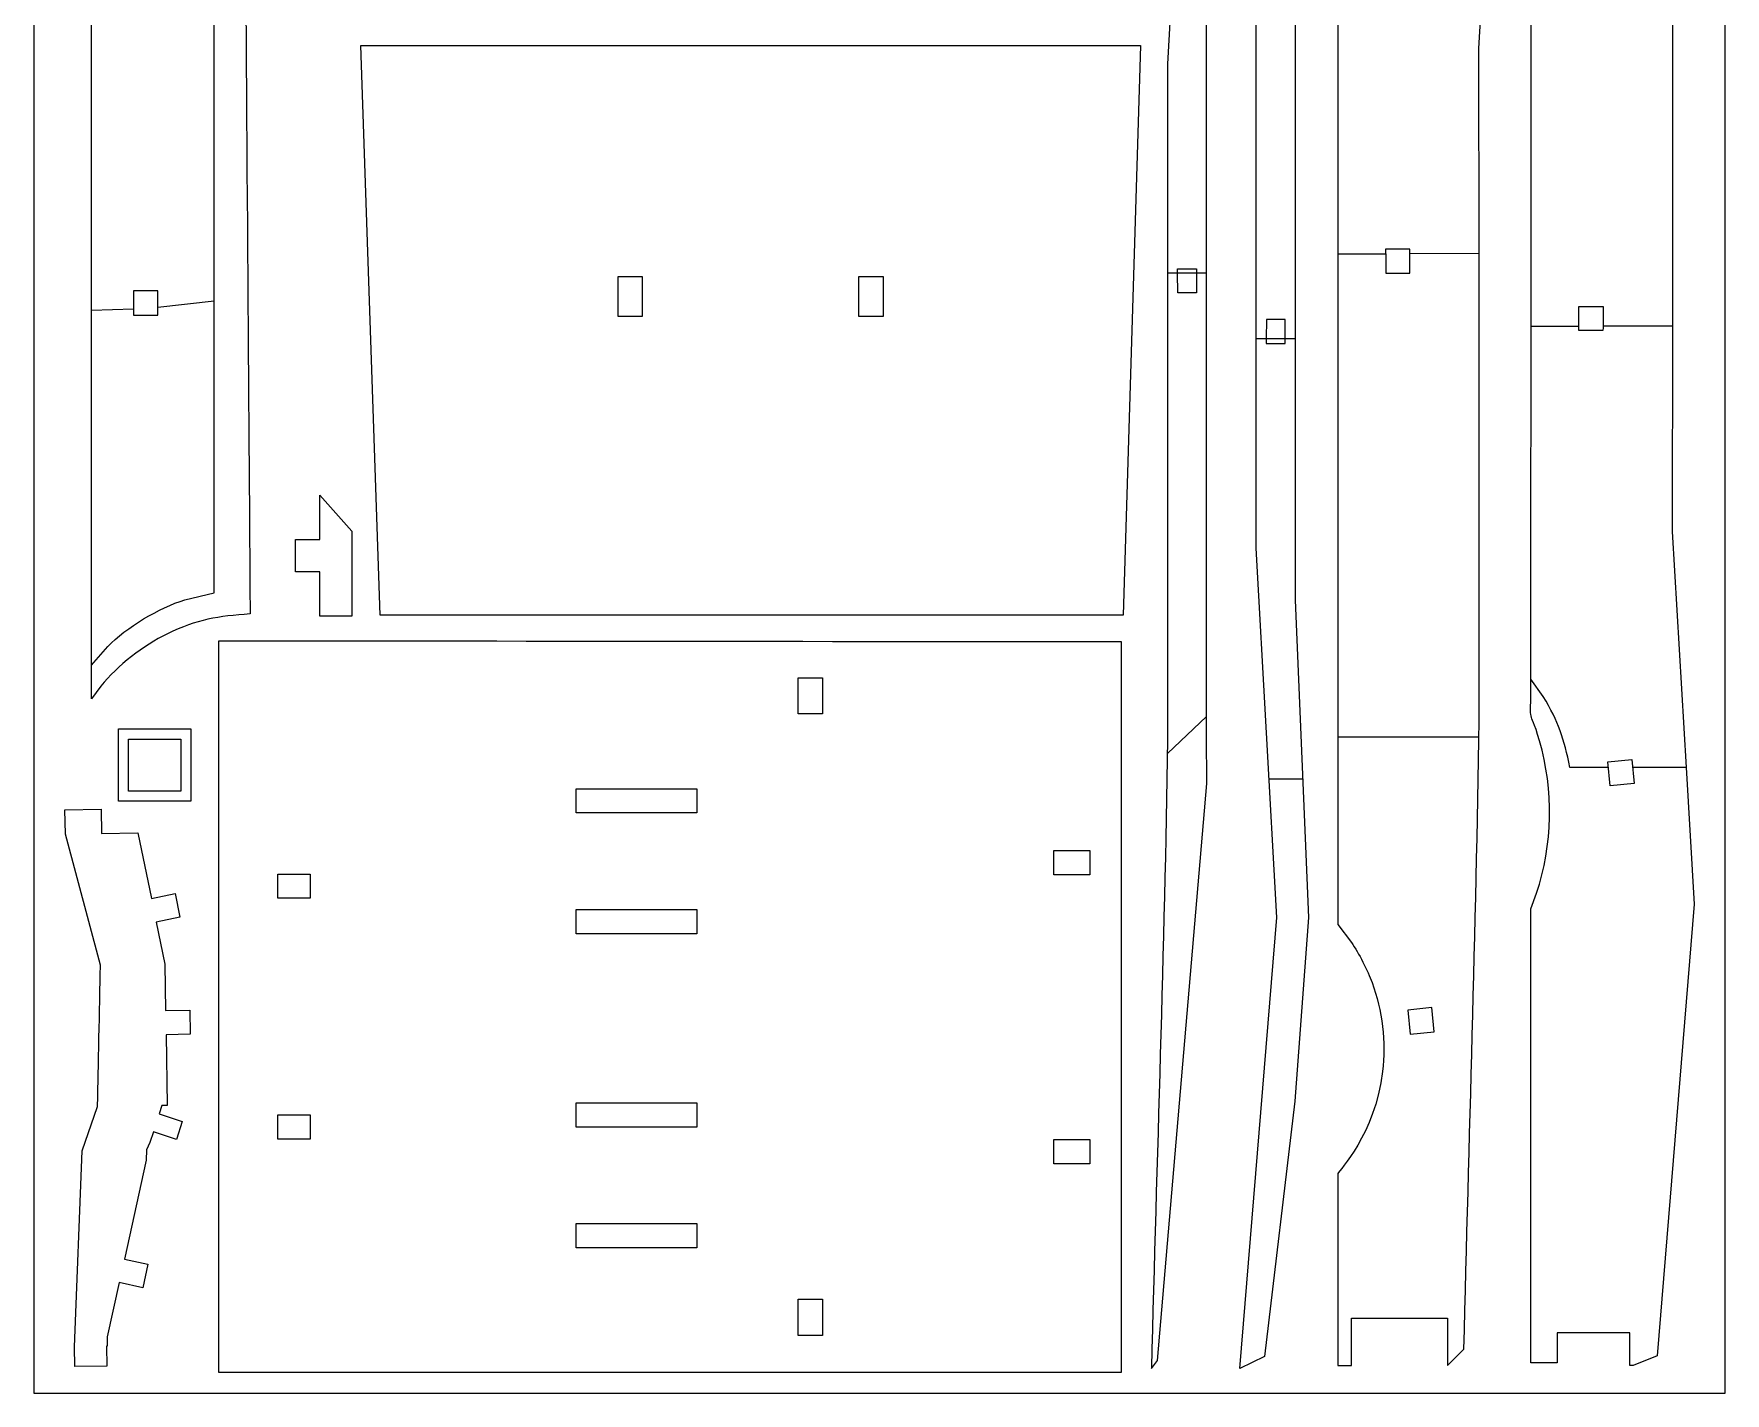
# Model space of a CAD drawing. Header units: centimetres. Extents: x -91 to 54, y -26 to 4.
# Drawn here: x -90.89 to -69.89, y -25.55 to -8.67 of the extents above; entities that cross this region are included whole.
import ezdxf

# ---------------------------------------------------------------- set-up
doc = ezdxf.new("R2010")
doc.units = ezdxf.units.CM
doc.header["$MEASUREMENT"] = 0
doc.layers.add('Camada 1', color=7, linetype='Continuous')

msp = doc.modelspace()

# ---------------------------------------------------------------- linework, layer by layer
at = {"layer": 'Camada 1', "color": 1, "lineweight": 0}
msp.add_lwpolyline([(-90.88543, -25.54968), (-69.88543, -25.54968), (-69.88543, 4.15032), (-90.88543, 4.15032), (-90.88543, -25.54968)], close=True, dxfattribs=at)
at = {"layer": 'Camada 1', "lineweight": 9}
for points, knots in [([(-73.91967, 1.10245), (-73.91967, 1.10245), (-73.86084, 1.10245), (-73.86084, 1.10245), (-73.86084, 1.10245), (-73.65708, 1.10245), (-73.4697, 1.10245), (-73.4697, 1.10245), (-73.4697, 1.10245), (-73.4697, 1.10245), (-73.4697, 1.50562), (-73.4697, 1.50562), (-73.4697, 1.50562), (-73.4697, 1.50562), (-73.42849, 1.50562), (-73.42849, 1.50562), (-73.42849, 1.50562), (-73.42849, 1.50562), (-73.13154, 1.38852), (-73.13154, 1.38852), (-73.13154, 1.38852), (-73.13154, 1.38852), (-72.66955, -4.2242), (-72.66955, -4.2242), (-72.66955, -4.2242), (-72.66955, -4.2242), (-72.76817, -5.91924), (-72.76817, -5.91924), (-72.76817, -5.91924), (-72.76817, -5.91924), (-72.94199, -8.85168), (-72.94199, -8.85168), (-72.94199, -8.85168), (-72.94199, -8.85168), (-72.94009, -11.39963), (-72.94009, -11.39963), (-72.94009, -11.39963), (-72.94009, -11.39963), (-72.94007, -17.19883), (-72.94007, -17.19883), (-72.94007, -17.19883), (-72.97923, -19.79589), (-73.06597, -22.40611), (-73.1288, -25.00505), (-73.1288, -25.00505), (-73.1288, -25.00505), (-73.33266, -25.20498), (-73.33266, -25.20498), (-73.33266, -25.20498), (-73.33266, -25.20498), (-73.33266, -24.61714), (-73.33266, -24.61714), (-73.33266, -24.61714), (-73.33266, -24.61714), (-73.57509, -24.61714), (-73.84133, -24.61714), (-73.84133, -24.61714), (-73.84133, -24.61714), (-73.90015, -24.61714), (-73.90015, -24.61714), (-73.90015, -24.61714), (-74.20755, -24.61714), (-74.52516, -24.61714), (-74.52516, -24.61714), (-74.52516, -24.61714), (-74.52516, -24.61714), (-74.52516, -25.20498), (-74.52516, -25.20498), (-74.52516, -25.20498), (-74.52516, -25.20498), (-74.69313, -25.20498), (-74.69313, -25.20498), (-74.69313, -25.20498), (-74.69313, -25.20498), (-74.69313, -22.81996), (-74.69313, -22.81996), (-74.69313, -22.81996), (-74.68256, -22.78858), (-74.23154, -22.33826), (-74.1386, -21.55448), (-74.1386, -21.55448), (-74.09555, -21.19144), (-74.14266, -20.79398), (-74.2694, -20.45106), (-74.2694, -20.45106), (-74.32369, -20.30413), (-74.43663, -20.08292), (-74.52377, -19.95276), (-74.52377, -19.95276), (-74.52377, -19.95276), (-74.69313, -19.72952), (-74.69313, -19.72952), (-74.69313, -19.72952), (-74.69682, -15.49231), (-74.69522, -11.25477), (-74.69722, -7.01658), (-74.69722, -7.01658), (-74.70021, -6.344), (-74.72722, -6.72466), (-74.5899, -6.24944), (-74.5899, -6.24944), (-74.41462, -5.64279), (-74.42426, -4.95485), (-74.628, -4.35685), (-74.628, -4.35685), (-74.628, -4.35685), (-74.69923, -4.16464), (-74.69923, -4.16464), (-74.69923, -4.16464), (-74.69923, -4.16464), (-74.69923, 1.47203), (-74.69923, 1.47203), (-74.69923, 1.47203), (-74.69923, 1.47203), (-74.36964, 1.47203), (-74.36964, 1.47203), (-74.36964, 1.47203), (-74.36964, 1.47203), (-74.36964, 1.10245), (-74.36964, 1.10245), (-74.36964, 1.10245), (-74.36964, 1.10245), (-74.14466, 1.10245), (-73.91967, 1.10245)], [0, 0, 0, 0, 0.03125, 0.03125, 0.03125, 0.03125, 0.0625, 0.0625, 0.0625, 0.0625, 0.09375, 0.09375, 0.09375, 0.09375, 0.125, 0.125, 0.125, 0.125, 0.15625, 0.15625, 0.15625, 0.15625, 0.1875, 0.1875, 0.1875, 0.1875, 0.21875, 0.21875, 0.21875, 0.21875, 0.25, 0.25, 0.25, 0.25, 0.28125, 0.28125, 0.28125, 0.28125, 0.3125, 0.3125, 0.3125, 0.3125, 0.34375, 0.34375, 0.34375, 0.34375, 0.375, 0.375, 0.375, 0.375, 0.40625, 0.40625, 0.40625, 0.40625, 0.4375, 0.4375, 0.4375, 0.4375, 0.46875, 0.46875, 0.46875, 0.46875, 0.5, 0.5, 0.5, 0.5, 0.53125, 0.53125, 0.53125, 0.53125, 0.5625, 0.5625, 0.5625, 0.5625, 0.59375, 0.59375, 0.59375, 0.59375, 0.625, 0.625, 0.625, 0.625, 0.65625, 0.65625, 0.65625, 0.65625, 0.6875, 0.6875, 0.6875, 0.6875, 0.71875, 0.71875, 0.71875, 0.71875, 0.75, 0.75, 0.75, 0.75, 0.78125, 0.78125, 0.78125, 0.78125, 0.8125, 0.8125, 0.8125, 0.8125, 0.84375, 0.84375, 0.84375, 0.84375, 0.875, 0.875, 0.875, 0.875, 0.90625, 0.90625, 0.90625, 0.90625, 0.9375, 0.9375, 0.9375, 0.9375, 1, 1, 1, 1]), ([(-71.47897, 0.91776), (-71.47897, 0.91776), (-71.5378, 0.91776), (-71.5378, 0.91776), (-71.5378, 0.91776), (-71.83294, 0.91776), (-72.12517, 0.91776), (-72.12517, 0.91776), (-72.12517, 0.91776), (-72.12517, 0.91776), (-72.12517, 1.50561), (-72.12517, 1.50561), (-72.12517, 1.50561), (-72.12517, 1.50561), (-72.29315, 1.50561), (-72.29315, 1.50561), (-72.29315, 1.50561), (-72.29315, 1.50561), (-72.29315, -0.8794), (-72.29315, -0.8794), (-72.29315, -0.8794), (-72.28257, -0.91079), (-71.83155, -1.36111), (-71.73861, -2.1449), (-71.73861, -2.1449), (-71.69556, -2.50793), (-71.74268, -2.90538), (-71.86941, -3.24831), (-71.86941, -3.24831), (-71.9237, -3.39525), (-72.03664, -3.61645), (-72.12379, -3.74662), (-72.12379, -3.74662), (-72.12379, -3.74662), (-72.29315, -3.96985), (-72.29315, -3.96985), (-72.29315, -3.96985), (-72.29684, -8.20706), (-72.29524, -12.44458), (-72.29723, -16.68278), (-72.29723, -16.68278), (-72.30023, -17.35537), (-72.32723, -16.97471), (-72.18993, -17.44993), (-72.18993, -17.44993), (-72.01463, -18.05658), (-72.02427, -18.74451), (-72.22801, -19.34252), (-72.22801, -19.34252), (-72.22801, -19.34252), (-72.29924, -19.53473), (-72.29924, -19.53473), (-72.29924, -19.53473), (-72.29924, -19.53473), (-72.29924, -25.17142), (-72.29924, -25.17142), (-72.29924, -25.17142), (-72.29924, -25.17142), (-71.96966, -25.17142), (-71.96966, -25.17142), (-71.96966, -25.17142), (-71.96966, -25.17142), (-71.96966, -24.80182), (-71.96966, -24.80182), (-71.96966, -24.80182), (-71.96966, -24.80182), (-71.75669, -24.80182), (-71.53795, -24.80182), (-71.53795, -24.80182), (-71.53795, -24.80182), (-71.47914, -24.80182), (-71.47914, -24.80182), (-71.47914, -24.80182), (-71.26843, -24.80182), (-71.0697, -24.80182), (-71.0697, -24.80182), (-71.0697, -24.80182), (-71.0697, -24.80182), (-71.0697, -25.20498), (-71.0697, -25.20498), (-71.0697, -25.20498), (-71.0697, -25.20498), (-71.02852, -25.20498), (-71.02852, -25.20498), (-71.02852, -25.20498), (-71.02852, -25.20498), (-70.73155, -25.08789), (-70.73155, -25.08789), (-70.73155, -25.08789), (-70.73155, -25.08789), (-70.26956, -19.47516), (-70.26956, -19.47516), (-70.26956, -19.47516), (-70.26956, -19.47516), (-70.36819, -17.78015), (-70.36819, -17.78015), (-70.36819, -17.78015), (-70.36819, -17.78015), (-70.54201, -14.8477), (-70.54201, -14.8477), (-70.54201, -14.8477), (-70.54201, -14.8477), (-70.54009, -12.29972), (-70.54009, -12.29972), (-70.54009, -12.29972), (-70.54009, -12.29972), (-70.54008, -6.50053), (-70.54008, -6.50053), (-70.54008, -6.50053), (-70.57923, -3.9035), (-70.666, -1.29325), (-70.72881, 1.30568), (-70.72881, 1.30568), (-70.72881, 1.30568), (-70.93269, 1.50561), (-70.93269, 1.50561), (-70.93269, 1.50561), (-70.93269, 1.50561), (-70.93269, 0.91776), (-70.93269, 0.91776), (-70.93269, 0.91776), (-70.93269, 0.91776), (-71.1984, 0.91776), (-71.47897, 0.91776)], [0, 0, 0, 0, 0.03125, 0.03125, 0.03125, 0.03125, 0.0625, 0.0625, 0.0625, 0.0625, 0.09375, 0.09375, 0.09375, 0.09375, 0.125, 0.125, 0.125, 0.125, 0.15625, 0.15625, 0.15625, 0.15625, 0.1875, 0.1875, 0.1875, 0.1875, 0.21875, 0.21875, 0.21875, 0.21875, 0.25, 0.25, 0.25, 0.25, 0.28125, 0.28125, 0.28125, 0.28125, 0.3125, 0.3125, 0.3125, 0.3125, 0.34375, 0.34375, 0.34375, 0.34375, 0.375, 0.375, 0.375, 0.375, 0.40625, 0.40625, 0.40625, 0.40625, 0.4375, 0.4375, 0.4375, 0.4375, 0.46875, 0.46875, 0.46875, 0.46875, 0.5, 0.5, 0.5, 0.5, 0.53125, 0.53125, 0.53125, 0.53125, 0.5625, 0.5625, 0.5625, 0.5625, 0.59375, 0.59375, 0.59375, 0.59375, 0.625, 0.625, 0.625, 0.625, 0.65625, 0.65625, 0.65625, 0.65625, 0.6875, 0.6875, 0.6875, 0.6875, 0.71875, 0.71875, 0.71875, 0.71875, 0.75, 0.75, 0.75, 0.75, 0.78125, 0.78125, 0.78125, 0.78125, 0.8125, 0.8125, 0.8125, 0.8125, 0.84375, 0.84375, 0.84375, 0.84375, 0.875, 0.875, 0.875, 0.875, 0.90625, 0.90625, 0.90625, 0.90625, 0.9375, 0.9375, 0.9375, 0.9375, 1, 1, 1, 1]), ([(-76.82561, 1.05361), (-76.82561, 1.05361), (-76.76679, 1.02476), (-76.76679, 1.02476), (-76.76679, 1.02476), (-76.72966, 1.00656), (-76.70344, 0.99371), (-76.70344, 0.99371), (-76.70344, 0.99371), (-76.70344, 0.99371), (-76.32814, -2.17435), (-76.32814, -2.17435), (-76.32814, -2.17435), (-76.32814, -2.17435), (-76.15907, -4.45794), (-76.15907, -4.45794), (-76.15907, -4.45794), (-76.15907, -4.45794), (-76.23263, -6.17305), (-76.23263, -6.17305), (-76.23263, -6.17305), (-76.23263, -6.17305), (-76.32633, -8.39844), (-76.32633, -8.39844), (-76.32633, -8.39844), (-76.32633, -8.39844), (-76.32633, -11.6411), (-76.32633, -11.6411), (-76.32633, -11.6411), (-76.32494, -13.75347), (-76.32702, -15.86604), (-76.32273, -17.9776), (-76.32273, -17.9776), (-76.32273, -17.9776), (-76.93549, -25.14424), (-76.93549, -25.14424), (-76.93549, -25.14424), (-76.93549, -25.14424), (-77.00935, -25.24432), (-77.00935, -25.24432), (-77.00935, -25.24432), (-76.94237, -22.64571), (-76.84936, -20.03394), (-76.80806, -17.43734), (-76.80806, -17.43734), (-76.80806, -17.43734), (-76.80989, -11.6411), (-76.80989, -11.6411), (-76.80989, -11.6411), (-76.80989, -11.6411), (-76.80989, -9.0411), (-76.80989, -9.0411), (-76.80989, -9.0411), (-76.80989, -9.0411), (-76.64846, -6.17305), (-76.64846, -6.17305), (-76.64846, -6.17305), (-76.64846, -6.17305), (-76.55156, -4.45794), (-76.55156, -4.45794), (-76.55156, -4.45794), (-76.55156, -4.45794), (-77.01184, 1.14495), (-77.01184, 1.14495), (-77.01184, 1.14495), (-77.01184, 1.14495), (-76.91175, 1.09586), (-76.82561, 1.05361)], [0, 0, 0, 0, 0.05555556, 0.05555556, 0.05555556, 0.05555556, 0.11111111, 0.11111111, 0.11111111, 0.11111111, 0.16666667, 0.16666667, 0.16666667, 0.16666667, 0.22222222, 0.22222222, 0.22222222, 0.22222222, 0.27777778, 0.27777778, 0.27777778, 0.27777778, 0.33333333, 0.33333333, 0.33333333, 0.33333333, 0.38888889, 0.38888889, 0.38888889, 0.38888889, 0.44444444, 0.44444444, 0.44444444, 0.44444444, 0.5, 0.5, 0.5, 0.5, 0.55555556, 0.55555556, 0.55555556, 0.55555556, 0.61111111, 0.61111111, 0.61111111, 0.61111111, 0.66666667, 0.66666667, 0.66666667, 0.66666667, 0.72222222, 0.72222222, 0.72222222, 0.72222222, 0.77777778, 0.77777778, 0.77777778, 0.77777778, 0.83333333, 0.83333333, 0.83333333, 0.83333333, 0.88888889, 0.88888889, 0.88888889, 0.88888889, 1, 1, 1, 1]), ([(-75.70963, -11.66487), (-75.70963, -11.66487), (-75.70965, -11.7237), (-75.70965, -11.7237), (-75.70965, -11.7237), (-75.7098, -12.17068), (-75.70989, -12.45825), (-75.70989, -12.45825), (-75.70989, -12.45825), (-75.70989, -12.45825), (-75.70989, -15.05826), (-75.70989, -15.05826), (-75.70989, -15.05826), (-75.70989, -15.05826), (-75.45155, -19.64141), (-75.45155, -19.64141), (-75.45155, -19.64141), (-75.45155, -19.64141), (-75.91182, -25.24432), (-75.91182, -25.24432), (-75.91182, -25.24432), (-75.91182, -25.24432), (-75.60343, -25.09306), (-75.60343, -25.09306), (-75.60343, -25.09306), (-75.60343, -25.09306), (-75.2281, -21.925), (-75.2281, -21.925), (-75.2281, -21.925), (-75.2281, -21.925), (-75.05904, -19.64141), (-75.05904, -19.64141), (-75.05904, -19.64141), (-75.05904, -19.64141), (-75.2263, -15.70091), (-75.2263, -15.70091), (-75.2263, -15.70091), (-75.2263, -15.70091), (-75.2263, -12.45825), (-75.2263, -12.45825), (-75.2263, -12.45825), (-75.22491, -10.34587), (-75.22702, -8.23332), (-75.22269, -6.12177), (-75.22269, -6.12177), (-75.22269, -6.12177), (-75.83548, 1.04488), (-75.83548, 1.04488), (-75.83548, 1.04488), (-75.83548, 1.04488), (-75.90933, 1.14495), (-75.90933, 1.14495), (-75.90933, 1.14495), (-75.84237, -1.45358), (-75.74908, -4.06549), (-75.70804, -6.66201), (-75.70804, -6.66201), (-75.70804, -6.66201), (-75.70915, -10.07761), (-75.70963, -11.66487)], [0, 0, 0, 0, 0.0625, 0.0625, 0.0625, 0.0625, 0.125, 0.125, 0.125, 0.125, 0.1875, 0.1875, 0.1875, 0.1875, 0.25, 0.25, 0.25, 0.25, 0.3125, 0.3125, 0.3125, 0.3125, 0.375, 0.375, 0.375, 0.375, 0.4375, 0.4375, 0.4375, 0.4375, 0.5, 0.5, 0.5, 0.5, 0.5625, 0.5625, 0.5625, 0.5625, 0.625, 0.625, 0.625, 0.625, 0.6875, 0.6875, 0.6875, 0.6875, 0.75, 0.75, 0.75, 0.75, 0.8125, 0.8125, 0.8125, 0.8125, 0.875, 0.875, 0.875, 0.875, 1, 1, 1, 1]), ([(-88.20925, -14.57509), (-88.20925, -14.57509), (-88.20966, -14.51626), (-88.20966, -14.51626), (-88.20966, -14.51626), (-88.2267, -12.10643), (-88.26167, -7.16427), (-88.27446, -5.35398), (-88.27446, -5.35398), (-88.27446, -5.35398), (-88.27487, -5.29516), (-88.27487, -5.29516), (-88.27487, -5.29516), (-88.27766, -4.90041), (-88.27929, -4.66999), (-88.27929, -4.66999), (-88.27929, -4.66999), (-89.08873, -4.51276), (-89.53636, -4.30047), (-90.1708, -3.77344), (-90.1708, -3.77344), (-90.1708, -3.77344), (-90.1708, -16.50774), (-90.1708, -16.50774), (-90.1708, -16.50774), (-90.1708, -16.64713), (-90.1708, -16.78653), (-90.1708, -16.92592), (-90.1708, -16.92592), (-90.1708, -16.92592), (-90.05425, -16.7718), (-90.05425, -16.7718), (-90.05425, -16.7718), (-89.83938, -16.50469), (-89.53268, -16.26973), (-89.22469, -16.11965), (-89.22469, -16.11965), (-88.86093, -15.94238), (-88.59346, -15.89947), (-88.20005, -15.87367), (-88.20005, -15.87367), (-88.20005, -15.87367), (-88.20363, -15.36951), (-88.20925, -14.57509)], [0, 0, 0, 0, 0.08333333, 0.08333333, 0.08333333, 0.08333333, 0.16666667, 0.16666667, 0.16666667, 0.16666667, 0.25, 0.25, 0.25, 0.25, 0.33333333, 0.33333333, 0.33333333, 0.33333333, 0.41666667, 0.41666667, 0.41666667, 0.41666667, 0.5, 0.5, 0.5, 0.5, 0.58333333, 0.58333333, 0.58333333, 0.58333333, 0.66666667, 0.66666667, 0.66666667, 0.66666667, 0.75, 0.75, 0.75, 0.75, 0.83333333, 0.83333333, 0.83333333, 0.83333333, 1, 1, 1, 1]), ([(-80.17219, -15.88699), (-80.17219, -15.88699), (-80.11336, -15.88699), (-80.11336, -15.88699), (-80.11336, -15.88699), (-78.56998, -15.88702), (-77.3602, -15.88705), (-77.3602, -15.88705), (-77.3602, -15.88705), (-77.3602, -15.88705), (-77.14476, -8.8123), (-77.14476, -8.8123), (-77.14476, -8.8123), (-77.14476, -8.8123), (-86.82609, -8.8123), (-86.82609, -8.8123), (-86.82609, -8.8123), (-86.82609, -8.8123), (-86.58614, -15.8869), (-86.58614, -15.8869), (-86.58614, -15.8869), (-86.58614, -15.8869), (-85.55044, -15.88693), (-84.17309, -15.88693), (-84.17309, -15.88693), (-84.17309, -15.88693), (-84.11427, -15.88693), (-84.11427, -15.88693), (-84.11427, -15.88693), (-82.89936, -15.88695), (-81.42984, -15.88699), (-80.17219, -15.88699)], [0, 0, 0, 0, 0.11111111, 0.11111111, 0.11111111, 0.11111111, 0.22222222, 0.22222222, 0.22222222, 0.22222222, 0.33333333, 0.33333333, 0.33333333, 0.33333333, 0.44444444, 0.44444444, 0.44444444, 0.44444444, 0.55555556, 0.55555556, 0.55555556, 0.55555556, 0.66666667, 0.66666667, 0.66666667, 0.66666667, 0.77777778, 0.77777778, 0.77777778, 0.77777778, 1, 1, 1, 1]), ([(-73.80056, -11.64305), (-73.80056, -11.64305), (-74.1005, -11.64305), (-74.1005, -11.64305), (-74.1005, -11.64305), (-74.10131, -11.54338), (-74.09888, -11.44257), (-74.10249, -11.34424), (-74.10249, -11.34424), (-74.10249, -11.34424), (-73.80253, -11.34424), (-73.80253, -11.34424), (-73.80253, -11.34424), (-73.79891, -11.44258), (-73.80136, -11.54339), (-73.80056, -11.64305)], [0, 0, 0, 0, 0.2, 0.2, 0.2, 0.2, 0.4, 0.4, 0.4, 0.4, 0.6, 0.6, 0.6, 0.6, 1, 1, 1, 1]), ([(-83.63039, -11.68105), (-83.63039, -11.68105), (-83.63039, -12.18102), (-83.63039, -12.18102), (-83.63039, -12.18102), (-83.63039, -12.18102), (-83.33041, -12.18102), (-83.33041, -12.18102), (-83.33041, -12.18102), (-83.33041, -12.18102), (-83.33041, -11.68105), (-83.33041, -11.68105), (-83.33041, -11.68105), (-83.33041, -11.68105), (-83.63039, -11.68105), (-83.63039, -11.68105)], [0, 0, 0, 0, 0.2, 0.2, 0.2, 0.2, 0.4, 0.4, 0.4, 0.4, 0.6, 0.6, 0.6, 0.6, 1, 1, 1, 1]), ([(-80.34046, -12.18102), (-80.34046, -12.18102), (-80.34046, -11.68105), (-80.34046, -11.68105), (-80.34046, -11.68105), (-80.34046, -11.68105), (-80.64045, -11.68105), (-80.64045, -11.68105), (-80.64045, -11.68105), (-80.64045, -11.68105), (-80.64045, -12.18102), (-80.64045, -12.18102), (-80.64045, -12.18102), (-80.64045, -12.18102), (-80.34046, -12.18102), (-80.34046, -12.18102)], [0, 0, 0, 0, 0.2, 0.2, 0.2, 0.2, 0.4, 0.4, 0.4, 0.4, 0.6, 0.6, 0.6, 0.6, 1, 1, 1, 1]), ([(-76.68369, -11.6411), (-76.68369, -11.6411), (-76.68209, -11.88447), (-76.68209, -11.88447), (-76.68209, -11.88447), (-76.68209, -11.88447), (-76.4484, -11.88447), (-76.4484, -11.88447), (-76.4484, -11.88447), (-76.4484, -11.88447), (-76.44995, -11.5857), (-76.44995, -11.5857), (-76.44995, -11.5857), (-76.44995, -11.5857), (-76.68369, -11.5857), (-76.68369, -11.5857), (-76.68369, -11.5857), (-76.68369, -11.5857), (-76.68369, -11.6411), (-76.68369, -11.6411)], [0, 0, 0, 0, 0.16666667, 0.16666667, 0.16666667, 0.16666667, 0.33333333, 0.33333333, 0.33333333, 0.33333333, 0.5, 0.5, 0.5, 0.5, 0.66666667, 0.66666667, 0.66666667, 0.66666667, 1, 1, 1, 1]), ([(-89.64689, -11.86188), (-89.64689, -11.86188), (-89.34681, -11.86188), (-89.34681, -11.86188), (-89.34681, -11.86188), (-89.34681, -11.86188), (-89.34694, -12.16184), (-89.34694, -12.16184), (-89.34694, -12.16184), (-89.34694, -12.16184), (-89.64689, -12.16184), (-89.64689, -12.16184), (-89.64689, -12.16184), (-89.64689, -12.16184), (-89.64689, -11.86188), (-89.64689, -11.86188)], [0, 0, 0, 0, 0.2, 0.2, 0.2, 0.2, 0.4, 0.4, 0.4, 0.4, 0.6, 0.6, 0.6, 0.6, 1, 1, 1, 1]), ([(-71.40059, -12.0563), (-71.40059, -12.0563), (-71.70053, -12.0563), (-71.70053, -12.0563), (-71.70053, -12.0563), (-71.70133, -12.15598), (-71.69889, -12.25679), (-71.7025, -12.35511), (-71.7025, -12.35511), (-71.7025, -12.35511), (-71.40254, -12.35511), (-71.40254, -12.35511), (-71.40254, -12.35511), (-71.39893, -12.25678), (-71.40137, -12.15597), (-71.40059, -12.0563)], [0, 0, 0, 0, 0.2, 0.2, 0.2, 0.2, 0.4, 0.4, 0.4, 0.4, 0.6, 0.6, 0.6, 0.6, 1, 1, 1, 1]), ([(-75.58368, -12.45825), (-75.58368, -12.45825), (-75.58208, -12.21486), (-75.58208, -12.21486), (-75.58208, -12.21486), (-75.58208, -12.21486), (-75.34837, -12.21486), (-75.34837, -12.21486), (-75.34837, -12.21486), (-75.34837, -12.21486), (-75.34995, -12.51365), (-75.34995, -12.51365), (-75.34995, -12.51365), (-75.34995, -12.51365), (-75.58368, -12.51365), (-75.58368, -12.51365), (-75.58368, -12.51365), (-75.58368, -12.51365), (-75.58368, -12.45825), (-75.58368, -12.45825)], [0, 0, 0, 0, 0.16666667, 0.16666667, 0.16666667, 0.16666667, 0.33333333, 0.33333333, 0.33333333, 0.33333333, 0.5, 0.5, 0.5, 0.5, 0.66666667, 0.66666667, 0.66666667, 0.66666667, 1, 1, 1, 1]), ([(-87.63541, -15.11287), (-87.63541, -15.11287), (-87.63541, -15.17169), (-87.63541, -15.17169), (-87.63541, -15.17169), (-87.63541, -15.26384), (-87.63541, -15.34968), (-87.63541, -15.34968), (-87.63541, -15.34968), (-87.63541, -15.34968), (-87.33543, -15.34968), (-87.33543, -15.34968), (-87.33543, -15.34968), (-87.33543, -15.34968), (-87.33543, -15.89962), (-87.33543, -15.89962), (-87.33543, -15.89962), (-87.33543, -15.89962), (-86.93546, -15.89962), (-86.93546, -15.89962), (-86.93546, -15.89962), (-86.93546, -15.89962), (-86.93546, -14.8449), (-86.93546, -14.8449), (-86.93546, -14.8449), (-86.93546, -14.8449), (-87.33543, -14.39974), (-87.33543, -14.39974), (-87.33543, -14.39974), (-87.33543, -14.39974), (-87.33543, -14.9497), (-87.33543, -14.9497), (-87.33543, -14.9497), (-87.33543, -14.9497), (-87.63541, -14.9497), (-87.63541, -14.9497), (-87.63541, -14.9497), (-87.63541, -14.9497), (-87.63541, -15.02654), (-87.63541, -15.11287)], [0, 0, 0, 0, 0.09090909, 0.09090909, 0.09090909, 0.09090909, 0.18181818, 0.18181818, 0.18181818, 0.18181818, 0.27272727, 0.27272727, 0.27272727, 0.27272727, 0.36363636, 0.36363636, 0.36363636, 0.36363636, 0.45454545, 0.45454545, 0.45454545, 0.45454545, 0.54545455, 0.54545455, 0.54545455, 0.54545455, 0.63636364, 0.63636364, 0.63636364, 0.63636364, 0.72727273, 0.72727273, 0.72727273, 0.72727273, 0.81818182, 0.81818182, 0.81818182, 0.81818182, 1, 1, 1, 1]), ([(-79.23113, -16.21528), (-79.23113, -16.21528), (-79.28997, -16.21522), (-79.28997, -16.21522), (-79.28997, -16.21522), (-82.4883, -16.21168), (-88.58766, -16.20493), (-88.58766, -16.20493), (-88.58766, -16.20493), (-88.58766, -16.20493), (-88.58766, -25.29441), (-88.58766, -25.29441), (-88.58766, -25.29441), (-88.58766, -25.29441), (-88.34168, -25.29441), (-87.92265, -25.29441), (-87.92265, -25.29441), (-87.92265, -25.29441), (-87.86383, -25.29441), (-87.86383, -25.29441), (-87.86383, -25.29441), (-85.38406, -25.29441), (-77.38318, -25.29441), (-77.38318, -25.29441), (-77.38318, -25.29441), (-77.38318, -25.29441), (-77.38318, -16.21733), (-77.38318, -16.21733), (-77.38318, -16.21733), (-77.38318, -16.21733), (-78.12691, -16.21649), (-79.23113, -16.21528)], [0, 0, 0, 0, 0.11111111, 0.11111111, 0.11111111, 0.11111111, 0.22222222, 0.22222222, 0.22222222, 0.22222222, 0.33333333, 0.33333333, 0.33333333, 0.33333333, 0.44444444, 0.44444444, 0.44444444, 0.44444444, 0.55555556, 0.55555556, 0.55555556, 0.55555556, 0.66666667, 0.66666667, 0.66666667, 0.66666667, 0.77777778, 0.77777778, 0.77777778, 0.77777778, 1, 1, 1, 1]), ([(-81.39507, -17.11553), (-81.39507, -17.11553), (-81.0951, -17.11553), (-81.0951, -17.11553), (-81.0951, -17.11553), (-81.0951, -17.11553), (-81.0951, -16.66555), (-81.0951, -16.66555), (-81.0951, -16.66555), (-81.0951, -16.66555), (-81.39507, -16.66555), (-81.39507, -16.66555), (-81.39507, -16.66555), (-81.39507, -16.66555), (-81.39507, -17.11553), (-81.39507, -17.11553)], [0, 0, 0, 0, 0.2, 0.2, 0.2, 0.2, 0.4, 0.4, 0.4, 0.4, 0.6, 0.6, 0.6, 0.6, 1, 1, 1, 1]), ([(-89.38541, -17.29971), (-89.38541, -17.29971), (-89.44425, -17.29971), (-89.44425, -17.29971), (-89.44425, -17.29971), (-89.64801, -17.29971), (-89.8354, -17.29971), (-89.8354, -17.29971), (-89.8354, -17.29971), (-89.8354, -17.29971), (-89.8354, -18.19964), (-89.8354, -18.19964), (-89.8354, -18.19964), (-89.8354, -18.19964), (-88.93546, -18.19964), (-88.93546, -18.19964), (-88.93546, -18.19964), (-88.93546, -18.19964), (-88.93546, -17.29971), (-88.93546, -17.29971), (-88.93546, -17.29971), (-88.93546, -17.29971), (-89.16044, -17.29971), (-89.38541, -17.29971)], [0, 0, 0, 0, 0.14285714, 0.14285714, 0.14285714, 0.14285714, 0.28571429, 0.28571429, 0.28571429, 0.28571429, 0.42857143, 0.42857143, 0.42857143, 0.42857143, 0.57142857, 0.57142857, 0.57142857, 0.57142857, 0.71428571, 0.71428571, 0.71428571, 0.71428571, 1, 1, 1, 1]), ([(-89.70895, -18.07321), (-89.70895, -18.07321), (-89.0619, -18.0732), (-89.0619, -18.0732), (-89.0619, -18.0732), (-89.0619, -18.0732), (-89.0619, -17.42615), (-89.0619, -17.42615), (-89.0619, -17.42615), (-89.0619, -17.42615), (-89.70895, -17.42616), (-89.70895, -17.42616), (-89.70895, -17.42616), (-89.70895, -17.42616), (-89.70895, -18.07321), (-89.70895, -18.07321)], [0, 0, 0, 0, 0.2, 0.2, 0.2, 0.2, 0.4, 0.4, 0.4, 0.4, 0.6, 0.6, 0.6, 0.6, 1, 1, 1, 1]), ([(-71.04299, -17.67952), (-71.04299, -17.67952), (-71.34135, -17.71035), (-71.34135, -17.71035), (-71.34135, -17.71035), (-71.34135, -17.71035), (-71.31249, -18.00799), (-71.31249, -18.00799), (-71.31249, -18.00799), (-71.31249, -18.00799), (-71.01409, -17.97713), (-71.01409, -17.97713), (-71.01409, -17.97713), (-71.01409, -17.97713), (-71.04299, -17.67952), (-71.04299, -17.67952)], [0, 0, 0, 0, 0.2, 0.2, 0.2, 0.2, 0.4, 0.4, 0.4, 0.4, 0.6, 0.6, 0.6, 0.6, 1, 1, 1, 1]), ([(-84.15153, -18.34475), (-84.15153, -18.34475), (-82.65165, -18.34475), (-82.65165, -18.34475), (-82.65165, -18.34475), (-82.65165, -18.34475), (-82.65165, -18.04477), (-82.65165, -18.04477), (-82.65165, -18.04477), (-82.65165, -18.04477), (-84.15153, -18.04477), (-84.15153, -18.04477), (-84.15153, -18.04477), (-84.15153, -18.04477), (-84.15153, -18.34475), (-84.15153, -18.34475)], [0, 0, 0, 0, 0.2, 0.2, 0.2, 0.2, 0.4, 0.4, 0.4, 0.4, 0.6, 0.6, 0.6, 0.6, 1, 1, 1, 1]), ([(-90.06444, -20.52333), (-90.06444, -20.52333), (-90.06562, -20.58219), (-90.06562, -20.58219), (-90.06562, -20.58219), (-90.07596, -21.09428), (-90.09406, -21.99116), (-90.09406, -21.99116), (-90.09406, -21.99116), (-90.09406, -21.99116), (-90.28492, -22.5407), (-90.28492, -22.5407), (-90.28492, -22.5407), (-90.28492, -22.5407), (-90.38248, -24.97375), (-90.38248, -24.97375), (-90.38248, -24.97375), (-90.38248, -24.97375), (-90.37819, -25.21945), (-90.37819, -25.21945), (-90.37819, -25.21945), (-90.37819, -25.21945), (-89.97832, -25.21247), (-89.97832, -25.21247), (-89.97832, -25.21247), (-89.97832, -25.21247), (-89.98261, -24.96677), (-89.98261, -24.96677), (-89.98261, -24.96677), (-89.98261, -24.96677), (-89.9739, -24.96455), (-89.9739, -24.96455), (-89.9739, -24.96455), (-89.9739, -24.96455), (-89.97591, -24.84961), (-89.97591, -24.84961), (-89.97591, -24.84961), (-89.97591, -24.84961), (-89.82567, -24.17719), (-89.82567, -24.17719), (-89.82567, -24.17719), (-89.82567, -24.17719), (-89.5328, -24.24203), (-89.5328, -24.24203), (-89.5328, -24.24203), (-89.5328, -24.24203), (-89.46876, -23.94899), (-89.46876, -23.94899), (-89.46876, -23.94899), (-89.46876, -23.94899), (-89.76082, -23.88434), (-89.76082, -23.88434), (-89.76082, -23.88434), (-89.76082, -23.88434), (-89.49037, -22.65738), (-89.49037, -22.65738), (-89.49037, -22.65738), (-89.49037, -22.65738), (-89.48514, -22.52674), (-89.48514, -22.52674), (-89.48514, -22.52674), (-89.48514, -22.52674), (-89.44374, -22.43789), (-89.44374, -22.43789), (-89.44374, -22.43789), (-89.44374, -22.43789), (-89.40087, -22.30571), (-89.40087, -22.30571), (-89.40087, -22.30571), (-89.40087, -22.30571), (-89.11553, -22.39826), (-89.11553, -22.39826), (-89.11553, -22.39826), (-89.11553, -22.39826), (-89.04295, -22.17444), (-89.04295, -22.17444), (-89.04295, -22.17444), (-89.04295, -22.17444), (-89.32827, -22.08189), (-89.32827, -22.08189), (-89.32827, -22.08189), (-89.32827, -22.08189), (-89.2943, -21.9772), (-89.2943, -21.9772), (-89.2943, -21.9772), (-89.2943, -21.9772), (-89.22818, -21.97531), (-89.22818, -21.97531), (-89.22818, -21.97531), (-89.22818, -21.97531), (-89.2435, -21.09786), (-89.2435, -21.09786), (-89.2435, -21.09786), (-89.2435, -21.09786), (-88.94358, -21.09262), (-88.94358, -21.09262), (-88.94358, -21.09262), (-88.94358, -21.09262), (-88.94882, -20.79272), (-88.94882, -20.79272), (-88.94882, -20.79272), (-88.94882, -20.79272), (-89.24873, -20.79795), (-89.24873, -20.79795), (-89.24873, -20.79795), (-89.24873, -20.79795), (-89.25882, -20.2204), (-89.25882, -20.2204), (-89.25882, -20.2204), (-89.25882, -20.2204), (-89.36596, -19.69922), (-89.36596, -19.69922), (-89.36596, -19.69922), (-89.36596, -19.69922), (-89.07215, -19.63881), (-89.07215, -19.63881), (-89.07215, -19.63881), (-89.07215, -19.63881), (-89.13254, -19.34501), (-89.13254, -19.34501), (-89.13254, -19.34501), (-89.13254, -19.34501), (-89.42636, -19.40539), (-89.42636, -19.40539), (-89.42636, -19.40539), (-89.42636, -19.40539), (-89.5939, -18.59039), (-89.5939, -18.59039), (-89.5939, -18.59039), (-89.5939, -18.59039), (-90.04376, -18.59824), (-90.04376, -18.59824), (-90.04376, -18.59824), (-90.04376, -18.59824), (-90.049, -18.29833), (-90.049, -18.29833), (-90.049, -18.29833), (-90.049, -18.29833), (-90.49886, -18.30618), (-90.49886, -18.30618), (-90.49886, -18.30618), (-90.49886, -18.30618), (-90.49362, -18.6061), (-90.49362, -18.6061), (-90.49362, -18.6061), (-90.49362, -18.6061), (-90.0586, -20.23436), (-90.0586, -20.23436), (-90.0586, -20.23436), (-90.0586, -20.23436), (-90.06097, -20.35062), (-90.06444, -20.52333)], [0, 0, 0, 0, 0.02564103, 0.02564103, 0.02564103, 0.02564103, 0.05128205, 0.05128205, 0.05128205, 0.05128205, 0.07692308, 0.07692308, 0.07692308, 0.07692308, 0.1025641, 0.1025641, 0.1025641, 0.1025641, 0.12820513, 0.12820513, 0.12820513, 0.12820513, 0.15384615, 0.15384615, 0.15384615, 0.15384615, 0.17948718, 0.17948718, 0.17948718, 0.17948718, 0.20512821, 0.20512821, 0.20512821, 0.20512821, 0.23076923, 0.23076923, 0.23076923, 0.23076923, 0.25641026, 0.25641026, 0.25641026, 0.25641026, 0.28205128, 0.28205128, 0.28205128, 0.28205128, 0.30769231, 0.30769231, 0.30769231, 0.30769231, 0.33333333, 0.33333333, 0.33333333, 0.33333333, 0.35897436, 0.35897436, 0.35897436, 0.35897436, 0.38461538, 0.38461538, 0.38461538, 0.38461538, 0.41025641, 0.41025641, 0.41025641, 0.41025641, 0.43589744, 0.43589744, 0.43589744, 0.43589744, 0.46153846, 0.46153846, 0.46153846, 0.46153846, 0.48717949, 0.48717949, 0.48717949, 0.48717949, 0.51282051, 0.51282051, 0.51282051, 0.51282051, 0.53846154, 0.53846154, 0.53846154, 0.53846154, 0.56410256, 0.56410256, 0.56410256, 0.56410256, 0.58974359, 0.58974359, 0.58974359, 0.58974359, 0.61538462, 0.61538462, 0.61538462, 0.61538462, 0.64102564, 0.64102564, 0.64102564, 0.64102564, 0.66666667, 0.66666667, 0.66666667, 0.66666667, 0.69230769, 0.69230769, 0.69230769, 0.69230769, 0.71794872, 0.71794872, 0.71794872, 0.71794872, 0.74358974, 0.74358974, 0.74358974, 0.74358974, 0.76923077, 0.76923077, 0.76923077, 0.76923077, 0.79487179, 0.79487179, 0.79487179, 0.79487179, 0.82051282, 0.82051282, 0.82051282, 0.82051282, 0.84615385, 0.84615385, 0.84615385, 0.84615385, 0.87179487, 0.87179487, 0.87179487, 0.87179487, 0.8974359, 0.8974359, 0.8974359, 0.8974359, 0.92307692, 0.92307692, 0.92307692, 0.92307692, 0.94871795, 0.94871795, 0.94871795, 0.94871795, 1, 1, 1, 1]), ([(-77.77314, -19.11094), (-77.77314, -19.11094), (-77.77313, -18.81095), (-77.77313, -18.81095), (-77.77313, -18.81095), (-77.77313, -18.81095), (-78.22064, -18.81095), (-78.22064, -18.81095), (-78.22064, -18.81095), (-78.22064, -18.81095), (-78.22064, -19.11094), (-78.22064, -19.11094), (-78.22064, -19.11094), (-78.22064, -19.11094), (-77.77314, -19.11094), (-77.77314, -19.11094)], [0, 0, 0, 0, 0.2, 0.2, 0.2, 0.2, 0.4, 0.4, 0.4, 0.4, 0.6, 0.6, 0.6, 0.6, 1, 1, 1, 1]), ([(-87.45527, -19.1046), (-87.45527, -19.1046), (-87.85524, -19.1046), (-87.85524, -19.1046), (-87.85524, -19.1046), (-87.85524, -19.1046), (-87.85524, -19.40459), (-87.85524, -19.40459), (-87.85524, -19.40459), (-87.85524, -19.40459), (-87.45527, -19.40459), (-87.45527, -19.40459), (-87.45527, -19.40459), (-87.45527, -19.40459), (-87.45527, -19.1046), (-87.45527, -19.1046)], [0, 0, 0, 0, 0.2, 0.2, 0.2, 0.2, 0.4, 0.4, 0.4, 0.4, 0.6, 0.6, 0.6, 0.6, 1, 1, 1, 1]), ([(-84.15154, -19.54464), (-84.15154, -19.54464), (-84.15154, -19.84464), (-84.15154, -19.84464), (-84.15154, -19.84464), (-84.15154, -19.84464), (-82.65497, -19.84464), (-82.65497, -19.84464), (-82.65497, -19.84464), (-82.65497, -19.84464), (-82.65497, -19.54464), (-82.65497, -19.54464), (-82.65497, -19.54464), (-82.65497, -19.54464), (-84.15154, -19.54464), (-84.15154, -19.54464)], [0, 0, 0, 0, 0.2, 0.2, 0.2, 0.2, 0.4, 0.4, 0.4, 0.4, 0.6, 0.6, 0.6, 0.6, 1, 1, 1, 1]), ([(-73.52871, -20.76232), (-73.52871, -20.76232), (-73.49789, -21.06066), (-73.49789, -21.06066), (-73.49789, -21.06066), (-73.49789, -21.06066), (-73.79622, -21.09149), (-73.79622, -21.09149), (-73.79622, -21.09149), (-73.79622, -21.09149), (-73.82704, -20.79316), (-73.82704, -20.79316), (-73.82704, -20.79316), (-73.82704, -20.79316), (-73.52871, -20.76232), (-73.52871, -20.76232)], [0, 0, 0, 0, 0.2, 0.2, 0.2, 0.2, 0.4, 0.4, 0.4, 0.4, 0.6, 0.6, 0.6, 0.6, 1, 1, 1, 1]), ([(-82.65497, -21.94448), (-82.65497, -21.94448), (-84.15154, -21.94448), (-84.15154, -21.94448), (-84.15154, -21.94448), (-84.15154, -21.94448), (-84.15154, -22.24447), (-84.15154, -22.24447), (-84.15154, -22.24447), (-84.15154, -22.24447), (-82.65497, -22.24447), (-82.65497, -22.24447), (-82.65497, -22.24447), (-82.65497, -22.24447), (-82.65497, -21.94448), (-82.65497, -21.94448)], [0, 0, 0, 0, 0.2, 0.2, 0.2, 0.2, 0.4, 0.4, 0.4, 0.4, 0.6, 0.6, 0.6, 0.6, 1, 1, 1, 1]), ([(-87.45527, -22.09456), (-87.45527, -22.09456), (-87.85524, -22.09456), (-87.85524, -22.09456), (-87.85524, -22.09456), (-87.85524, -22.09456), (-87.85524, -22.39454), (-87.85524, -22.39454), (-87.85524, -22.39454), (-87.85524, -22.39454), (-87.45527, -22.39454), (-87.45527, -22.39454), (-87.45527, -22.39454), (-87.45527, -22.39454), (-87.45527, -22.09456), (-87.45527, -22.09456)], [0, 0, 0, 0, 0.2, 0.2, 0.2, 0.2, 0.4, 0.4, 0.4, 0.4, 0.6, 0.6, 0.6, 0.6, 1, 1, 1, 1]), ([(-77.77315, -22.70083), (-77.77315, -22.70083), (-77.77315, -22.40086), (-77.77315, -22.40086), (-77.77315, -22.40086), (-77.77315, -22.40086), (-78.22064, -22.40086), (-78.22064, -22.40086), (-78.22064, -22.40086), (-78.22064, -22.40086), (-78.22064, -22.70083), (-78.22064, -22.70083), (-78.22064, -22.70083), (-78.22064, -22.70083), (-77.77315, -22.70083), (-77.77315, -22.70083)], [0, 0, 0, 0, 0.2, 0.2, 0.2, 0.2, 0.4, 0.4, 0.4, 0.4, 0.6, 0.6, 0.6, 0.6, 1, 1, 1, 1]), ([(-82.65497, -23.44436), (-82.65497, -23.44436), (-84.15154, -23.44436), (-84.15154, -23.44436), (-84.15154, -23.44436), (-84.15154, -23.44436), (-84.15154, -23.74435), (-84.15154, -23.74435), (-84.15154, -23.74435), (-84.15154, -23.74435), (-82.65497, -23.74435), (-82.65497, -23.74435), (-82.65497, -23.74435), (-82.65497, -23.74435), (-82.65497, -23.44436), (-82.65497, -23.44436)], [0, 0, 0, 0, 0.2, 0.2, 0.2, 0.2, 0.4, 0.4, 0.4, 0.4, 0.6, 0.6, 0.6, 0.6, 1, 1, 1, 1]), ([(-81.39507, -24.83399), (-81.39507, -24.83399), (-81.0951, -24.83399), (-81.0951, -24.83399), (-81.0951, -24.83399), (-81.0951, -24.83399), (-81.0951, -24.38401), (-81.0951, -24.38401), (-81.0951, -24.38401), (-81.0951, -24.38401), (-81.39507, -24.38401), (-81.39507, -24.38401), (-81.39507, -24.38401), (-81.39507, -24.38401), (-81.39507, -24.83399), (-81.39507, -24.83399)], [0, 0, 0, 0, 0.2, 0.2, 0.2, 0.2, 0.4, 0.4, 0.4, 0.4, 0.6, 0.6, 0.6, 0.6, 1, 1, 1, 1])]:
    msp.add_open_spline(points, degree=3, knots=knots, dxfattribs=at)
at = {"layer": 'Camada 1', "color": 140, "lineweight": 9}
for points, knots in [([(-90.1708, -16.50774), (-90.1708, -16.50774), (-89.96815, -16.27797), (-89.96815, -16.27797), (-89.96815, -16.27797), (-89.73695, -16.04076), (-89.32973, -15.795), (-89.00895, -15.6982), (-89.00895, -15.6982), (-89.00895, -15.6982), (-88.64792, -15.61107), (-88.64792, -15.61107), (-88.64792, -15.61107), (-88.64792, -15.61107), (-88.64792, -6.3463), (-88.64792, -6.3463), (-88.64792, -6.3463), (-88.64792, -6.3463), (-89.08967, -6.10384), (-89.08967, -6.10384), (-89.08967, -6.10384), (-89.08967, -6.10384), (-90.1708, -6.10384), (-90.1708, -6.10384)], [0, 0, 0, 0, 0.14285714, 0.14285714, 0.14285714, 0.14285714, 0.28571429, 0.28571429, 0.28571429, 0.28571429, 0.42857143, 0.42857143, 0.42857143, 0.42857143, 0.57142857, 0.57142857, 0.57142857, 0.57142857, 0.71428571, 0.71428571, 0.71428571, 0.71428571, 1, 1, 1, 1]), ([(-71.33417, -17.78005), (-71.33417, -17.78005), (-71.8125, -17.77988), (-71.8125, -17.77988), (-71.8125, -17.77988), (-71.8898, -17.42238), (-71.95132, -17.21358), (-72.14355, -16.8983), (-72.14355, -16.8983), (-72.14355, -16.8983), (-72.29723, -16.68278), (-72.29723, -16.68278)], [0, 0, 0, 0, 0.25, 0.25, 0.25, 0.25, 0.5, 0.5, 0.5, 0.5, 1, 1, 1, 1]), ([(-74.69516, -17.40089), (-74.69516, -17.40089), (-72.94501, -17.40089), (-72.94501, -17.40089), (-72.94501, -17.40089), (-72.94501, -17.40089), (-72.94309, -17.39936), (-72.94309, -17.39936)], [0, 0, 0, 0, 0.33333333, 0.33333333, 0.33333333, 0.33333333, 1, 1, 1, 1])]:
    msp.add_open_spline(points, degree=3, knots=knots, dxfattribs=at)
for points in [[(-74.69722, -11.39963), (-74.69722, -11.39963), (-74.10249, -11.39964), (-74.10249, -11.39964)], [(-72.94009, -11.39963), (-72.94009, -11.39963), (-73.80053, -11.39849), (-73.80053, -11.39849)], [(-76.32636, -11.6411), (-76.32636, -11.6411), (-76.80989, -11.6411), (-76.80989, -11.6411)], [(-89.64689, -12.08933), (-89.64689, -12.08933), (-90.1708, -12.10643), (-90.1708, -12.10643)], [(-88.64792, -11.99067), (-88.64792, -11.99067), (-89.3469, -12.06864), (-89.3469, -12.06864)], [(-72.29723, -12.29972), (-72.29723, -12.29972), (-71.7025, -12.29971), (-71.7025, -12.29971)], [(-70.54009, -12.29972), (-70.54009, -12.29972), (-71.40055, -12.30086), (-71.40055, -12.30086)], [(-75.22636, -12.45826), (-75.22636, -12.45826), (-75.70989, -12.45826), (-75.70989, -12.45826)], [(-76.32441, -17.14766), (-76.32441, -17.14766), (-76.81077, -17.60768), (-76.81077, -17.60768)], [(-70.36819, -17.78015), (-70.36819, -17.78015), (-71.03259, -17.78005), (-71.03259, -17.78005)], [(-75.13262, -17.92631), (-75.13262, -17.92631), (-75.54843, -17.92631), (-75.54843, -17.92631)]]:
    msp.add_open_spline(points, degree=3, dxfattribs=at)

doc.saveas('drawing.dxf')
